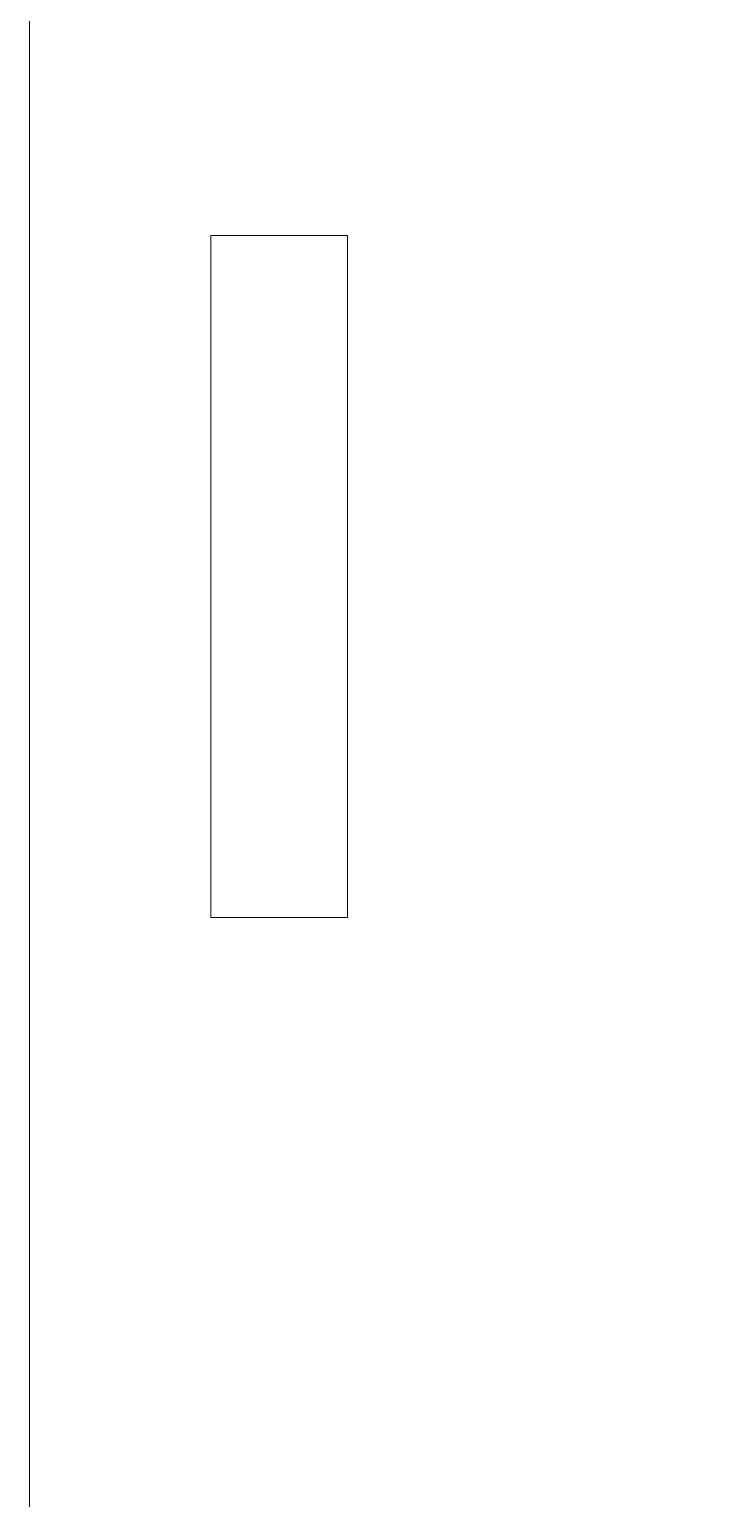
# Model space of a CAD drawing. Header units: millimetres. Extents: x -266 to 258, y -255 to 79.
# Drawn here: x -265.79 to -250.58, y -9.19 to 23.13 of the extents above; entities that cross this region are included whole.
import ezdxf

# ---------------------------------------------------------------- set-up
doc = ezdxf.new("R2010")
doc.units = ezdxf.units.MM
doc.header["$MEASUREMENT"] = 0
doc.layers.add('Layer 1', color=7, linetype='Continuous')

msp = doc.modelspace()

# ---------------------------------------------------------------- linework, layer by layer
at = {"layer": 'Layer 1', "lineweight": 9}
for points, knots in [([(-263.7941, 73.4661), (-263.7941, 73.4661), (-163.7941, 73.4661), (-163.7941, 73.4661), (-163.7941, 73.4661), (-162.6941, 73.4661), (-161.7941, 72.5662), (-161.7941, 71.4661), (-161.7941, 71.4661), (-161.7941, 71.4661), (-161.7941, -204.5336), (-161.7941, -204.5336), (-161.7941, -204.5336), (-161.7941, -205.6337), (-162.6941, -206.5336), (-163.7941, -206.5336), (-163.7941, -206.5336), (-163.7941, -206.5336), (-263.7941, -206.5336), (-263.7941, -206.5336), (-263.7941, -206.5336), (-264.8941, -206.5336), (-265.7941, -205.6337), (-265.7941, -204.5336), (-265.7941, -204.5336), (-265.7941, -204.5336), (-265.7941, 71.4661), (-265.7941, 71.4661), (-265.7941, 71.4661), (-265.7941, 72.5662), (-264.8941, 73.4661), (-263.7941, 73.4661)], [0, 0, 0, 0, 0.1111111, 0.1111111, 0.1111111, 0.1111111, 0.2222222, 0.2222222, 0.2222222, 0.2222222, 0.3333333, 0.3333333, 0.3333333, 0.3333333, 0.4444444, 0.4444444, 0.4444444, 0.4444444, 0.5555556, 0.5555556, 0.5555556, 0.5555556, 0.6666667, 0.6666667, 0.6666667, 0.6666667, 0.7777778, 0.7777778, 0.7777778, 0.7777778, 1, 1, 1, 1]), ([(-261.8023, 18.5924), (-261.8023, 18.5924), (-258.8023, 18.5924), (-258.8023, 18.5924), (-258.8023, 18.5924), (-258.8023, 18.5924), (-258.8023, 3.5924), (-258.8023, 3.5924), (-258.8023, 3.5924), (-258.8023, 3.5924), (-261.8023, 3.5924), (-261.8023, 3.5924), (-261.8023, 3.5924), (-261.8023, 3.5924), (-261.8023, 18.5924), (-261.8023, 18.5924)], [0, 0, 0, 0, 0.2, 0.2, 0.2, 0.2, 0.4, 0.4, 0.4, 0.4, 0.6, 0.6, 0.6, 0.6, 1, 1, 1, 1])]:
    msp.add_open_spline(points, degree=3, knots=knots, dxfattribs=at)

doc.saveas('drawing.dxf')
